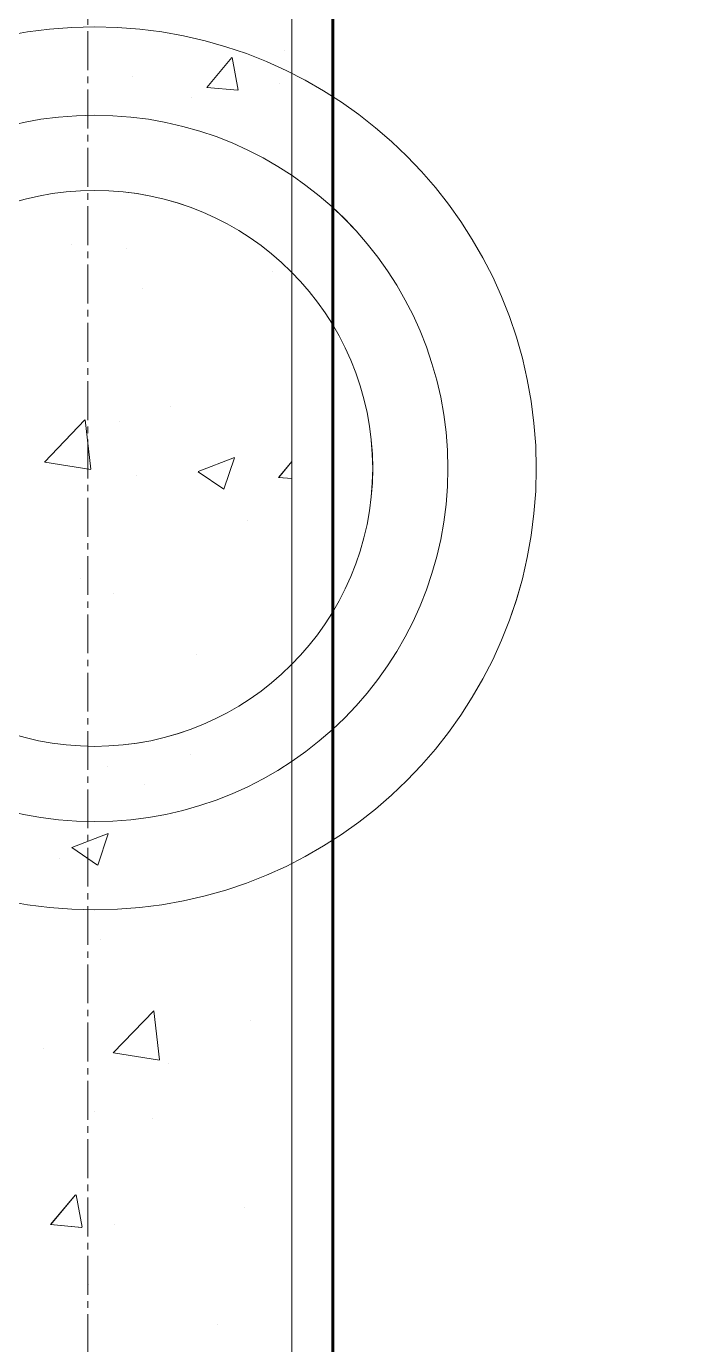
# Model space of a CAD drawing. Header units: millimetres. Extents: x 470010 to 1231400, y -134005 to 421770.
# Drawn here: x 672844 to 673168, y -49699 to -49053 of the extents above; entities that cross this region are included whole.
import ezdxf
from ezdxf.enums import TextEntityAlignment as Align

# ---------------------------------------------------------------- set-up
doc = ezdxf.new("R2010")
doc.units = ezdxf.units.MM
doc.linetypes.add('CENTER2', pattern=[28.575, 19.05, -3.175, 3.175, -3.175])
doc.layers.get('Defpoints').update_dxf_attribs({"color": 140})
for name, color, linetype, lineweight in [('0) шп потолок', 3, 'Continuous', 60), ('АР_Стены ПЕНОблок', 52, 'Continuous', 20), ('АР_Штриховка', 8, 'Continuous', 0)]:
    doc.layers.add(name, color=color, linetype=linetype, lineweight=lineweight)
doc.layers.add('АР_Делит', color=120, linetype='Continuous', lineweight=0, plot=False)
doc.layers.add('РД_Оси_100', color=7, linetype='Continuous', lineweight=0, true_color=0x525252)
doc.styles.add('style1', font='ARIALN.TTF')

# ---------------------------------------------------------------- blocks, each defined once
blk = doc.blocks.new('СОШ_2200_АР_ОСИ_М100_28.05.24')
at = {"layer": 'РД_Оси_100', "color": 251, "linetype": 'CENTER2', "true_color": 0x636466}
blk.add_line((0, -6155), (0, 139938.679), dxfattribs=at)
blk = doc.blocks.new('A$C9108343f')
at = {"layer": '0) шп потолок'}
blk.add_lwpolyline([(14844.96, 43275.16), (14844.96, 51955), (7274.95, 51955), (7274.95, 42855), (13824.96, 42855)], dxfattribs=at)
at = {"layer": 'АР_Делит', "color": 18, "true_color": 0x000000}
for radius in [216.34, 173.04, 136.21]:
    blk.add_circle((7158.34, 51096.92), radius, dxfattribs=at)
at = {"layer": 'АР_Стены ПЕНОблок', "color": 18, "linetype": 'Continuous', "lineweight": 20, "true_color": 0x000000}
blk.add_line((7254.96, 21355), (7254.96, 97555), dxfattribs=at)
at = {"layer": 'АР_Штриховка', "color": 18, "linetype": 'Continuous', "lineweight": 0, "true_color": 0x000000}
for p, q in [((7251.26, 51301.85), (7251.26, 51301.85)), ((7213.25, 51283.58), (7225.49, 51298.18)), ((7228.63, 51282.29), (7225.69, 51298.21)), ((7176.89, 51289.05), (7176.89, 51289.05)), ((7213.25, 51283.58), (7228.43, 51282.25)), ((7248.72, 51285.34), (7248.72, 51285.34)), ((7205.88, 51278.59), (7205.88, 51278.59)), ((7147.17, 51206.86), (7147.17, 51206.86)), ((7173.8, 51204.49), (7173.8, 51204.49)), ((7245.49, 51193.53), (7245.49, 51193.53)), ((7181.9, 51185.16), (7181.9, 51185.16)), ((7195.39, 51127.04), (7195.39, 51127.04)), ((7133.82, 51100.03), (7153.6, 51120.65)), ((7156.46, 51096.53), (7153.66, 51120.65)), ((7170.71, 51119.94), (7170.71, 51119.94)), ((7209.04, 51095.42), (7226.83, 51102.24)), ((7221.63, 51086.75), (7226.78, 51102.1)), ((7133.86, 51099.94), (7156.45, 51096.43)), ((7208.98, 51095.28), (7221.61, 51086.76)), ((7248.49, 51092.53), (7254.96, 51100.23)), ((7178.67, 51093.35), (7178.67, 51093.35)), ((7248.49, 51092.52), (7254.96, 51091.96)), ((7233.3, 51071.33), (7233.3, 51071.33)), ((7151.27, 51042.95), (7151.27, 51042.95)), ((7167.63, 51035.38), (7167.63, 51035.38)), ((7208.05, 51005.84), (7208.05, 51005.84)), ((7205.13, 50956.96), (7205.13, 50956.96)), ((7164.54, 50950.83), (7164.54, 50950.83)), ((7182.77, 50942.22), (7182.77, 50942.22)), ((7147.24, 50911.23), (7165.02, 50918.06)), ((7159.82, 50902.57), (7164.97, 50917.91)), ((7147.18, 50911.09), (7159.81, 50902.57)), ((7141.23, 50905.66), (7141.23, 50905.66)), ((7161.45, 50866.27), (7161.45, 50866.27)), ((7167.49, 50810.56), (7187.27, 50831.18)), ((7190.14, 50807.06), (7187.33, 50831.18)), ((7234.82, 50826.6), (7234.82, 50826.6)), ((7133.31, 50812.43), (7133.31, 50812.43)), ((7167.53, 50810.47), (7190.12, 50806.96)), ((7194.64, 50805.4), (7194.64, 50805.4)), ((7158.36, 50781.72), (7158.36, 50781.72)), ((7186.86, 50778.31), (7186.86, 50778.31)), ((7136.79, 50726.35), (7149.04, 50740.94)), ((7152.17, 50725.05), (7149.24, 50740.98)), ((7231.59, 50734.79), (7231.59, 50734.79)), ((7136.79, 50726.35), (7151.98, 50725.02)), ((7168, 50726.42), (7168, 50726.42)), ((7155.27, 50697.16), (7155.27, 50697.16)), ((7218.37, 50677.59), (7218.37, 50677.59))]:
    blk.add_line(p, q, dxfattribs=at)
at = {"layer": 'РД_Оси_100'}
blk.add_blockref('СОШ_2200_АР_ОСИ_М100_28.05.24', (7154.96, 6755), dxfattribs=at)
at = {"layer": 'Defpoints', "color": 18, "true_color": 0x000000, "style": 'style1'}
for p in [(143949.34, 316089.12), (143974.98, 281639.5), (143890.4, 273244.71), (143839.99, 264276.81), (143967.75, 254892.38), (12251.96, 104178.14), (12382.58, 96023.14)]:
    blk.add_attdef('АР-ПОМЕЩЕНИЕ:НАИМЕНОВАНИЕ', text='', height=100, dxfattribs=at).set_placement(p, align=Align.MIDDLE)
at = {"layer": 'Defpoints', "color": 18, "true_color": 0x000000, "style": 'style1', "flags": 8}
for p in [(143951.3, 279099.09), (143848.34, 269251.11), (143875.33, 260094.25), (144049.74, 250824.7), (163419.28, 238153.36), (155897.46, 237965.97), (183037.2, 237965.97), (143342.94, 237876.19)]:
    blk.add_attdef('АР-ПОМЕЩЕНИЕ:НАИМЕНОВАНИЕ', text='', height=100, dxfattribs=at).set_placement(p, align=Align.MIDDLE)

msp = doc.modelspace()

# ---------------------------------------------------------------- linework, layer by layer
at = {"layer": '0) шп потолок'}
msp.add_lwpolyline([(680563.57, -57091.084), (680563.57, -48411.242), (672993.566, -48411.242), (672993.566, -57511.242), (679543.57, -57511.242)], dxfattribs=at)
at = {"layer": 'АР_Делит', "color": 18, "true_color": 0x000000}
for radius in [216.336, 173.036, 136.212]:
    msp.add_circle((672876.957, -49269.322), radius, dxfattribs=at)
at = {"layer": 'АР_Стены ПЕНОблок', "color": 18, "linetype": 'Continuous', "lineweight": 20, "true_color": 0x000000}
msp.add_line((672973.57, -79011.242), (672973.57, -2811.242), dxfattribs=at)
at = {"layer": 'АР_Штриховка', "color": 18, "linetype": 'Continuous', "lineweight": 0, "true_color": 0x000000}
for p, q in [((672931.861, -49082.66), (672944.106, -49068.067)), ((672947.24, -49083.956), (672944.303, -49068.035)), ((672931.86, -49082.664), (672947.042, -49083.992)), ((672852.428, -49266.216), (672872.212, -49245.597)), ((672875.075, -49269.713), (672872.269, -49245.59)), ((672852.471, -49266.306), (672875.061, -49269.809)), ((672927.653, -49270.825), (672945.438, -49263.998)), ((672940.238, -49279.489), (672945.388, -49264.14)), ((672967.104, -49273.717), (672973.57, -49266.011)), ((672927.591, -49270.963), (672940.225, -49279.485)), ((672967.104, -49273.721), (672973.57, -49274.287)), ((672865.851, -49455.013), (672883.636, -49448.186)), ((672878.436, -49463.677), (672883.586, -49448.328)), ((672865.789, -49455.151), (672878.423, -49463.673)), ((672886.103, -49555.684), (672905.887, -49535.065)), ((672908.75, -49559.181), (672905.944, -49535.059)), ((672886.145, -49555.774), (672908.735, -49559.277)), ((672855.406, -49639.891), (672867.651, -49625.298)), ((672870.784, -49641.188), (672867.847, -49625.266)), ((672855.406, -49639.895), (672870.588, -49641.224))]:
    msp.add_line(p, q, dxfattribs=at)

# ---------------------------------------------------------------- block references
msp.add_blockref('A$C9108343f', (665718.612, -100366.242))
at = {"layer": 'РД_Оси_100'}
msp.add_blockref('СОШ_2200_АР_ОСИ_М100_28.05.24', (672873.57, -93611.242), dxfattribs=at)

doc.saveas('drawing.dxf')
